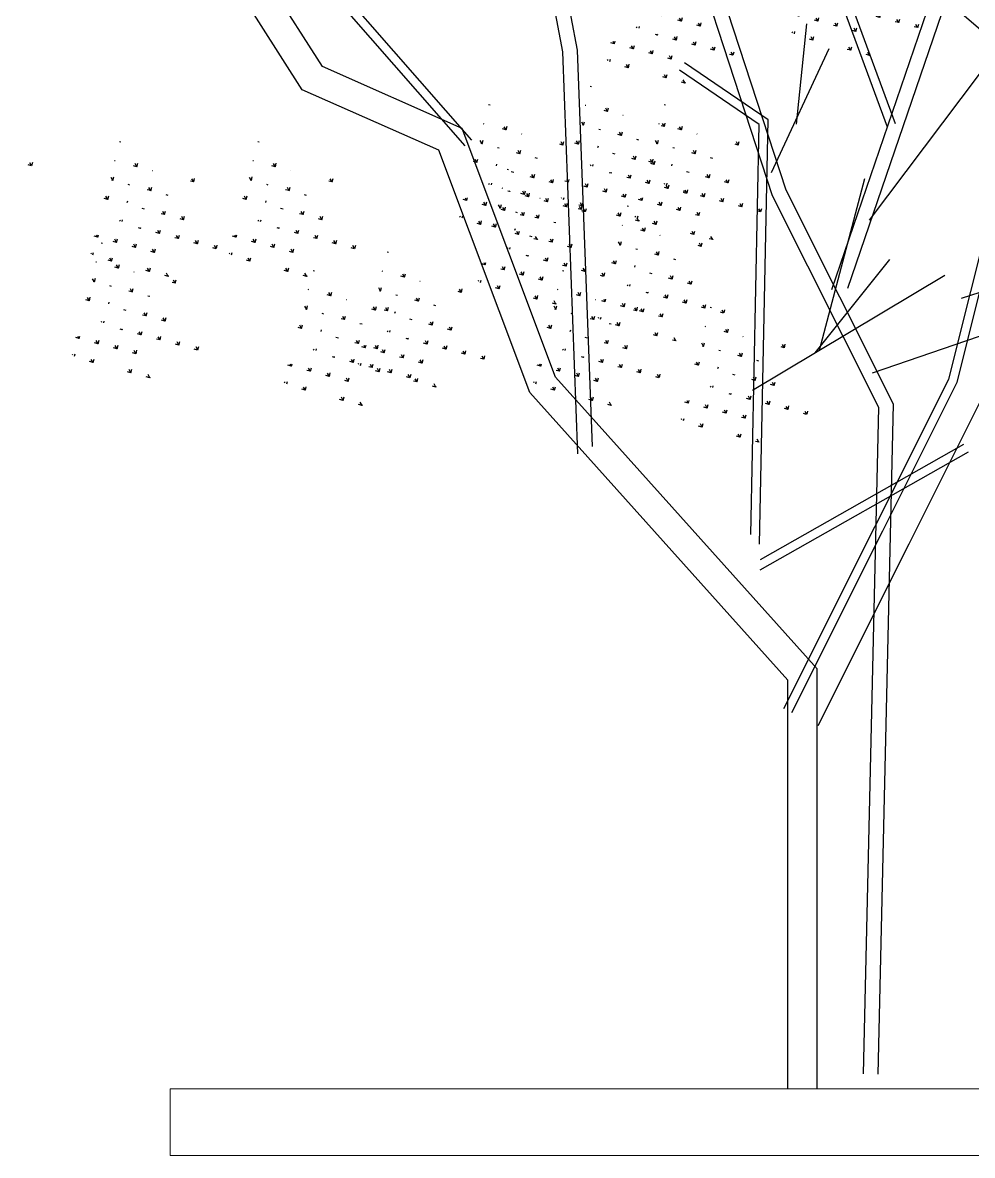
# Model space of a CAD drawing. Header units: millimetres. Extents: x -10 to 320, y -26 to 94.
# Drawn here: x -1.814 to 1.039, y -1.705 to 1.7 of the extents above; entities that cross this region are included whole.
import ezdxf

# ---------------------------------------------------------------- set-up
doc = ezdxf.new("R2010")
doc.units = ezdxf.units.MM
doc.header["$LTSCALE"] = 0.05

msp = doc.modelspace()

# ---------------------------------------------------------------- hatches: boundary and pattern name
at = {"linetype": 'Continuous'}
h = msp.add_hatch(dxfattribs=at)
h.set_pattern_fill('GRASS', scale=0.058864, angle=30, style=0)
h.set_pattern_definition([(120, (-93.71649, -26.109495), (-0.056857833, 0.01523501), [0.011036918, -0.072208728]), (75, (-93.71649, -26.109495), (-0.056857833, 0.01523501), [0.011036918, -0.047826643]), (165, (-93.71649, -26.109495), (-0.01523501, -0.056857833), [0.011036918, -0.047826643])])
edge = h.paths.add_edge_path()
edge.add_line((0.7165, 1.7345), (0.8346, 1.66))
edge.add_line((0.8346, 1.66), (0.9421, 1.7272))
edge.add_line((0.9421, 1.7272), (0.7651, 1.7545))
edge.add_line((0.7651, 1.7545), (0.8646, 1.8496))
edge.add_line((0.8646, 1.8496), (0.7958, 1.9624))
edge.add_line((0.7958, 1.9624), (0.7992, 1.8247))
edge.add_line((0.7992, 1.8247), (0.7234, 1.7549))
edge.add_line((0.7234, 1.7549), (0.7458, 1.8214))
edge.add_line((0.7458, 1.8214), (0.6579, 1.9589))
edge.add_line((0.6579, 1.9589), (0.5757, 2.0136))
edge.add_line((0.5757, 2.0136), (0.658, 1.8745))
edge.add_line((0.658, 1.8745), (0.7029, 1.7607))
edge.add_line((0.7029, 1.7607), (0.6799, 1.7701))
edge.add_line((0.6799, 1.7701), (0.5007, 2.0643))
edge.add_line((0.5007, 2.0643), (0.5712, 1.8615))
edge.add_line((0.5712, 1.8615), (0.6447, 1.7845))
edge.add_line((0.6447, 1.7845), (0.5729, 1.8137))
edge.add_line((0.5729, 1.8137), (0.5097, 1.9282))
edge.add_line((0.5097, 1.9282), (0.5418, 1.7747))
edge.add_line((0.5418, 1.7747), (0.675, 1.7527))
edge.add_line((0.675, 1.7527), (0.4216, 1.7098))
edge.add_line((0.4216, 1.7098), (0.5736, 1.6303))
edge.add_line((0.5736, 1.6303), (0.6913, 1.729))
edge.add_line((0.6913, 1.729), (0.6521, 1.5832))
edge.add_line((0.6521, 1.5832), (0.735, 1.5643))
edge.add_line((0.735, 1.5643), (0.7211, 1.7308))
h = msp.add_hatch(dxfattribs=at)
h.set_pattern_fill('GRASS', scale=0.058864, angle=30, style=0)
h.set_pattern_definition([(120, (-94.270975, -26.192574), (-0.056857833, 0.01523501), [0.011036918, -0.072208728]), (75, (-94.270975, -26.192574), (-0.056857833, 0.01523501), [0.011036918, -0.047826643]), (165, (-94.270975, -26.192574), (-0.01523501, -0.056857833), [0.011036918, -0.047826643])])
edge = h.paths.add_edge_path()
edge.add_line((0.162, 1.6514), (0.2801, 1.5769))
edge.add_line((0.2801, 1.5769), (0.3876, 1.6441))
edge.add_line((0.3876, 1.6441), (0.2106, 1.6715))
edge.add_line((0.2106, 1.6715), (0.3101, 1.7665))
edge.add_line((0.3101, 1.7665), (0.2413, 1.8793))
edge.add_line((0.2413, 1.8793), (0.2448, 1.7416))
edge.add_line((0.2448, 1.7416), (0.1689, 1.6719))
edge.add_line((0.1689, 1.6719), (0.1913, 1.7383))
edge.add_line((0.1913, 1.7383), (0.1034, 1.8758))
edge.add_line((0.1034, 1.8758), (0.0212, 1.9305))
edge.add_line((0.0212, 1.9305), (0.1036, 1.7914))
edge.add_line((0.1036, 1.7914), (0.1484, 1.6777))
edge.add_line((0.1484, 1.6777), (0.1254, 1.687))
edge.add_line((0.1254, 1.687), (-0.0538, 1.9813))
edge.add_line((-0.0538, 1.9813), (0.0167, 1.7784))
edge.add_line((0.0167, 1.7784), (0.0902, 1.7014))
edge.add_line((0.0902, 1.7014), (0.0184, 1.7307))
edge.add_line((0.0184, 1.7307), (-0.0448, 1.8451))
edge.add_line((-0.0448, 1.8451), (-0.0126, 1.6916))
edge.add_line((-0.0126, 1.6916), (0.1205, 1.6696))
edge.add_line((0.1205, 1.6696), (-0.1329, 1.6268))
edge.add_line((-0.1329, 1.6268), (0.0191, 1.5472))
edge.add_line((0.0191, 1.5472), (0.1368, 1.646))
edge.add_line((0.1368, 1.646), (0.0976, 1.5001))
edge.add_line((0.0976, 1.5001), (0.1805, 1.4813))
edge.add_line((0.1805, 1.4813), (0.1666, 1.6478))
h = msp.add_hatch(dxfattribs=at)
h.set_pattern_fill('GRASS', scale=0.058864, angle=30, style=0)
h.set_pattern_definition([(120, (-96.378018, -26.52489), (-0.056857833, 0.01523501), [0.011036918, -0.072208728]), (75, (-96.37802, -26.52489), (-0.056857833, 0.01523501), [0.011036918, -0.047826643]), (165, (-96.37802, -26.52489), (-0.01523501, -0.056857833), [0.011036918, -0.047826643])])
edge = h.paths.add_edge_path()
edge.add_line((-1.945, 1.3191), (-1.8269, 1.2446))
edge.add_line((-1.8269, 1.2446), (-1.7194, 1.3118))
edge.add_line((-1.7194, 1.3118), (-1.8964, 1.3391))
edge.add_line((-1.8964, 1.3391), (-1.797, 1.4342))
edge.add_line((-1.797, 1.4342), (-1.8657, 1.547))
edge.add_line((-1.8657, 1.547), (-1.8623, 1.4093))
edge.add_line((-1.8623, 1.4093), (-1.9381, 1.3396))
edge.add_line((-1.9381, 1.3396), (-1.9157, 1.406))
edge.add_line((-1.9157, 1.406), (-2.0036, 1.5435))
edge.add_line((-2.0036, 1.5435), (-2.0858, 1.5982))
edge.add_line((-2.0858, 1.5982), (-2.0035, 1.4591))
edge.add_line((-2.0035, 1.4591), (-1.9586, 1.3454))
edge.add_line((-1.9586, 1.3454), (-1.9816, 1.3547))
edge.add_line((-1.9816, 1.3547), (-2.1609, 1.6489))
edge.add_line((-2.1609, 1.6489), (-2.0903, 1.4461))
edge.add_line((-2.0903, 1.4461), (-2.0168, 1.3691))
edge.add_line((-2.0168, 1.3691), (-2.0887, 1.3983))
edge.add_line((-2.0887, 1.3983), (-2.1519, 1.5128))
edge.add_line((-2.1519, 1.5128), (-2.1197, 1.3593))
edge.add_line((-2.1197, 1.3593), (-1.9865, 1.3373))
edge.add_line((-1.9865, 1.3373), (-2.2399, 1.2944))
edge.add_line((-2.2399, 1.2944), (-2.088, 1.2149))
edge.add_line((-2.088, 1.2149), (-1.9702, 1.3137))
edge.add_line((-1.9702, 1.3137), (-2.0094, 1.1678))
edge.add_line((-2.0094, 1.1678), (-1.9265, 1.1489))
edge.add_line((-1.9265, 1.1489), (-1.9404, 1.3155))
h = msp.add_hatch(dxfattribs=at)
h.set_pattern_fill('GRASS', scale=0.058864, angle=30, style=0)
h.set_pattern_definition([(120, (-94.409596, -26.60797), (-0.056857833, 0.01523501), [0.011036918, -0.072208728]), (75, (-94.409596, -26.60797), (-0.056857833, 0.01523501), [0.011036918, -0.047826643]), (165, (-94.409596, -26.60797), (-0.01523501, -0.056857833), [0.011036918, -0.047826643])])
edge = h.paths.add_edge_path()
edge.add_line((0.0234, 1.236), (0.1415, 1.1615))
edge.add_line((0.1415, 1.1615), (0.249, 1.2287))
edge.add_line((0.249, 1.2287), (0.072, 1.2561))
edge.add_line((0.072, 1.2561), (0.1715, 1.3511))
edge.add_line((0.1715, 1.3511), (0.1027, 1.4639))
edge.add_line((0.1027, 1.4639), (0.1061, 1.3262))
edge.add_line((0.1061, 1.3262), (0.0303, 1.2565))
edge.add_line((0.0303, 1.2565), (0.0527, 1.3229))
edge.add_line((0.0527, 1.3229), (-0.0352, 1.4604))
edge.add_line((-0.0352, 1.4604), (-0.1174, 1.5151))
edge.add_line((-0.1174, 1.5151), (-0.0351, 1.376))
edge.add_line((-0.0351, 1.376), (0.0098, 1.2623))
edge.add_line((0.0098, 1.2623), (-0.0132, 1.2716))
edge.add_line((-0.0132, 1.2716), (-0.1925, 1.5659))
edge.add_line((-0.1925, 1.5659), (-0.1219, 1.363))
edge.add_line((-0.1219, 1.363), (-0.0484, 1.286))
edge.add_line((-0.0484, 1.286), (-0.1202, 1.3153))
edge.add_line((-0.1202, 1.3153), (-0.1834, 1.4297))
edge.add_line((-0.1834, 1.4297), (-0.1513, 1.2762))
edge.add_line((-0.1513, 1.2762), (-0.0181, 1.2542))
edge.add_line((-0.0181, 1.2542), (-0.2715, 1.2114))
edge.add_line((-0.2715, 1.2114), (-0.1195, 1.1318))
edge.add_line((-0.1195, 1.1318), (-0.0018, 1.2306))
edge.add_line((-0.0018, 1.2306), (-0.041, 1.0848))
edge.add_line((-0.041, 1.0848), (0.0419, 1.0659))
edge.add_line((0.0419, 1.0659), (0.028, 1.2324))
h = msp.add_hatch(dxfattribs=at)
h.set_pattern_fill('GRASS', scale=0.058864, angle=30, style=0)
h.set_pattern_definition([(120, (-94.714563, -26.663357), (-0.056857833, 0.01523501), [0.011036918, -0.072208728]), (75, (-94.714563, -26.663357), (-0.056857833, 0.01523501), [0.011036918, -0.047826643]), (165, (-94.714563, -26.663357), (-0.01523501, -0.056857833), [0.011036918, -0.047826643])])
edge = h.paths.add_edge_path()
edge.add_line((-0.2816, 1.1807), (-0.1635, 1.1061))
edge.add_line((-0.1635, 1.1061), (-0.056, 1.1733))
edge.add_line((-0.056, 1.1733), (-0.233, 1.2007))
edge.add_line((-0.233, 1.2007), (-0.1335, 1.2957))
edge.add_line((-0.1335, 1.2957), (-0.2023, 1.4086))
edge.add_line((-0.2023, 1.4086), (-0.1988, 1.2708))
edge.add_line((-0.1988, 1.2708), (-0.2747, 1.2011))
edge.add_line((-0.2747, 1.2011), (-0.2522, 1.2675))
edge.add_line((-0.2522, 1.2675), (-0.3402, 1.405))
edge.add_line((-0.3402, 1.405), (-0.4224, 1.4597))
edge.add_line((-0.4224, 1.4597), (-0.34, 1.3206))
edge.add_line((-0.34, 1.3206), (-0.2952, 1.2069))
edge.add_line((-0.2952, 1.2069), (-0.3182, 1.2163))
edge.add_line((-0.3182, 1.2163), (-0.4974, 1.5105))
edge.add_line((-0.4974, 1.5105), (-0.4269, 1.3076))
edge.add_line((-0.4269, 1.3076), (-0.3534, 1.2306))
edge.add_line((-0.3534, 1.2306), (-0.4252, 1.2599))
edge.add_line((-0.4252, 1.2599), (-0.4884, 1.3744))
edge.add_line((-0.4884, 1.3744), (-0.4562, 1.2208))
edge.add_line((-0.4562, 1.2208), (-0.3231, 1.1989))
edge.add_line((-0.3231, 1.1989), (-0.5765, 1.156))
edge.add_line((-0.5765, 1.156), (-0.4245, 1.0764))
edge.add_line((-0.4245, 1.0764), (-0.3068, 1.1752))
edge.add_line((-0.3068, 1.1752), (-0.3459, 1.0294))
edge.add_line((-0.3459, 1.0294), (-0.2631, 1.0105))
edge.add_line((-0.2631, 1.0105), (-0.277, 1.177))
h = msp.add_hatch(dxfattribs=at)
h.set_pattern_fill('GRASS', scale=0.058864, angle=30, style=0)
h.set_pattern_definition([(120, (-94.187803, -26.663357), (-0.056857833, 0.01523501), [0.011036918, -0.072208728]), (75, (-94.1878, -26.663357), (-0.056857833, 0.01523501), [0.011036918, -0.047826643]), (165, (-94.1878, -26.663357), (-0.01523501, -0.056857833), [0.011036918, -0.047826643])])
edge = h.paths.add_edge_path()
edge.add_line((0.2452, 1.1807), (0.3633, 1.1061))
edge.add_line((0.3633, 1.1061), (0.4708, 1.1733))
edge.add_line((0.4708, 1.1733), (0.2938, 1.2007))
edge.add_line((0.2938, 1.2007), (0.3932, 1.2957))
edge.add_line((0.3932, 1.2957), (0.3245, 1.4086))
edge.add_line((0.3245, 1.4086), (0.3279, 1.2708))
edge.add_line((0.3279, 1.2708), (0.2521, 1.2011))
edge.add_line((0.2521, 1.2011), (0.2745, 1.2675))
edge.add_line((0.2745, 1.2675), (0.1866, 1.405))
edge.add_line((0.1866, 1.405), (0.1044, 1.4597))
edge.add_line((0.1044, 1.4597), (0.1867, 1.3206))
edge.add_line((0.1867, 1.3206), (0.2316, 1.2069))
edge.add_line((0.2316, 1.2069), (0.2086, 1.2163))
edge.add_line((0.2086, 1.2163), (0.0293, 1.5105))
edge.add_line((0.0293, 1.5105), (0.0999, 1.3076))
edge.add_line((0.0999, 1.3076), (0.1734, 1.2306))
edge.add_line((0.1734, 1.2306), (0.1015, 1.2599))
edge.add_line((0.1015, 1.2599), (0.0384, 1.3744))
edge.add_line((0.0384, 1.3744), (0.0705, 1.2208))
edge.add_line((0.0705, 1.2208), (0.2037, 1.1989))
edge.add_line((0.2037, 1.1989), (-0.0497, 1.156))
edge.add_line((-0.0497, 1.156), (0.1023, 1.0764))
edge.add_line((0.1023, 1.0764), (0.22, 1.1752))
edge.add_line((0.22, 1.1752), (0.1808, 1.0294))
edge.add_line((0.1808, 1.0294), (0.2637, 1.0105))
edge.add_line((0.2637, 1.0105), (0.2498, 1.177))
h = msp.add_hatch(dxfattribs=at)
h.set_pattern_fill('GRASS', scale=0.058864, angle=30, style=0)
h.set_pattern_definition([(120, (-95.823533, -26.77413), (-0.056857833, 0.01523501), [0.011036918, -0.072208728]), (75, (-95.82353, -26.77413), (-0.056857833, 0.01523501), [0.011036918, -0.047826643]), (165, (-95.82353, -26.77413), (-0.01523501, -0.056857833), [0.011036918, -0.047826643])])
edge = h.paths.add_edge_path()
edge.add_line((-1.3905, 1.0699), (-1.2724, 0.9954))
edge.add_line((-1.2724, 0.9954), (-1.1649, 1.0625))
edge.add_line((-1.1649, 1.0625), (-1.342, 1.0899))
edge.add_line((-1.342, 1.0899), (-1.2425, 1.1849))
edge.add_line((-1.2425, 1.1849), (-1.3113, 1.2978))
edge.add_line((-1.3113, 1.2978), (-1.3078, 1.1601))
edge.add_line((-1.3078, 1.1601), (-1.3836, 1.0903))
edge.add_line((-1.3836, 1.0903), (-1.3612, 1.1567))
edge.add_line((-1.3612, 1.1567), (-1.4492, 1.2942))
edge.add_line((-1.4492, 1.2942), (-1.5314, 1.3489))
edge.add_line((-1.5314, 1.3489), (-1.449, 1.2098))
edge.add_line((-1.449, 1.2098), (-1.4041, 1.0961))
edge.add_line((-1.4041, 1.0961), (-1.4271, 1.1055))
edge.add_line((-1.4271, 1.1055), (-1.6064, 1.3997))
edge.add_line((-1.6064, 1.3997), (-1.5359, 1.1969))
edge.add_line((-1.5359, 1.1969), (-1.4623, 1.1198))
edge.add_line((-1.4623, 1.1198), (-1.5342, 1.1491))
edge.add_line((-1.5342, 1.1491), (-1.5974, 1.2636))
edge.add_line((-1.5974, 1.2636), (-1.5652, 1.11))
edge.add_line((-1.5652, 1.11), (-1.432, 1.0881))
edge.add_line((-1.432, 1.0881), (-1.6855, 1.0452))
edge.add_line((-1.6855, 1.0452), (-1.5335, 0.9656))
edge.add_line((-1.5335, 0.9656), (-1.4158, 1.0644))
edge.add_line((-1.4158, 1.0644), (-1.4549, 0.9186))
edge.add_line((-1.4549, 0.9186), (-1.3721, 0.8997))
edge.add_line((-1.3721, 0.8997), (-1.386, 1.0662))
h = msp.add_hatch(dxfattribs=at)
h.set_pattern_fill('GRASS', scale=0.058864, angle=30, style=0)
h.set_pattern_definition([(120, (-95.40767, -26.77413), (-0.056857833, 0.01523501), [0.011036918, -0.072208728]), (75, (-95.40767, -26.77413), (-0.056857833, 0.01523501), [0.011036918, -0.047826643]), (165, (-95.40767, -26.77413), (-0.01523501, -0.056857833), [0.011036918, -0.047826643])])
edge = h.paths.add_edge_path()
edge.add_line((-0.9747, 1.0699), (-0.8566, 0.9954))
edge.add_line((-0.8566, 0.9954), (-0.7491, 1.0625))
edge.add_line((-0.7491, 1.0625), (-0.9261, 1.0899))
edge.add_line((-0.9261, 1.0899), (-0.8266, 1.1849))
edge.add_line((-0.8266, 1.1849), (-0.8954, 1.2978))
edge.add_line((-0.8954, 1.2978), (-0.8919, 1.1601))
edge.add_line((-0.8919, 1.1601), (-0.9678, 1.0903))
edge.add_line((-0.9678, 1.0903), (-0.9453, 1.1567))
edge.add_line((-0.9453, 1.1567), (-1.0333, 1.2942))
edge.add_line((-1.0333, 1.2942), (-1.1155, 1.3489))
edge.add_line((-1.1155, 1.3489), (-1.0331, 1.2098))
edge.add_line((-1.0331, 1.2098), (-0.9883, 1.0961))
edge.add_line((-0.9883, 1.0961), (-1.0113, 1.1055))
edge.add_line((-1.0113, 1.1055), (-1.1905, 1.3997))
edge.add_line((-1.1905, 1.3997), (-1.12, 1.1969))
edge.add_line((-1.12, 1.1969), (-1.0465, 1.1198))
edge.add_line((-1.0465, 1.1198), (-1.1183, 1.1491))
edge.add_line((-1.1183, 1.1491), (-1.1815, 1.2636))
edge.add_line((-1.1815, 1.2636), (-1.1493, 1.11))
edge.add_line((-1.1493, 1.11), (-1.0162, 1.0881))
edge.add_line((-1.0162, 1.0881), (-1.2696, 1.0452))
edge.add_line((-1.2696, 1.0452), (-1.1176, 0.9656))
edge.add_line((-1.1176, 0.9656), (-0.9999, 1.0644))
edge.add_line((-0.9999, 1.0644), (-1.0391, 0.9186))
edge.add_line((-1.0391, 0.9186), (-0.9562, 0.8997))
edge.add_line((-0.9562, 0.8997), (-0.9701, 1.0662))
h = msp.add_hatch(dxfattribs=at)
h.set_pattern_fill('GRASS', scale=0.058864, angle=30, style=0)
h.set_pattern_definition([(120, (-94.659115, -26.85721), (-0.056857833, 0.01523501), [0.011036918, -0.072208728]), (75, (-94.659115, -26.85721), (-0.056857833, 0.01523501), [0.011036918, -0.047826643]), (165, (-94.659115, -26.85721), (-0.01523501, -0.056857833), [0.011036918, -0.047826643])])
edge = h.paths.add_edge_path()
edge.add_line((-0.2261, 0.9868), (-0.108, 0.9123))
edge.add_line((-0.108, 0.9123), (-0.0005, 0.9794))
edge.add_line((-0.0005, 0.9794), (-0.1775, 1.0068))
edge.add_line((-0.1775, 1.0068), (-0.0781, 1.1018))
edge.add_line((-0.0781, 1.1018), (-0.1468, 1.2147))
edge.add_line((-0.1468, 1.2147), (-0.1434, 1.077))
edge.add_line((-0.1434, 1.077), (-0.2192, 1.0072))
edge.add_line((-0.2192, 1.0072), (-0.1968, 1.0737))
edge.add_line((-0.1968, 1.0737), (-0.2847, 1.2112))
edge.add_line((-0.2847, 1.2112), (-0.3669, 1.2659))
edge.add_line((-0.3669, 1.2659), (-0.2846, 1.1268))
edge.add_line((-0.2846, 1.1268), (-0.2397, 1.013))
edge.add_line((-0.2397, 1.013), (-0.2627, 1.0224))
edge.add_line((-0.2627, 1.0224), (-0.442, 1.3166))
edge.add_line((-0.442, 1.3166), (-0.3714, 1.1138))
edge.add_line((-0.3714, 1.1138), (-0.2979, 1.0368))
edge.add_line((-0.2979, 1.0368), (-0.3698, 1.066))
edge.add_line((-0.3698, 1.066), (-0.433, 1.1805))
edge.add_line((-0.433, 1.1805), (-0.4008, 1.0269))
edge.add_line((-0.4008, 1.0269), (-0.2676, 1.005))
edge.add_line((-0.2676, 1.005), (-0.521, 0.9621))
edge.add_line((-0.521, 0.9621), (-0.3691, 0.8826))
edge.add_line((-0.3691, 0.8826), (-0.2513, 0.9813))
edge.add_line((-0.2513, 0.9813), (-0.2905, 0.8355))
edge.add_line((-0.2905, 0.8355), (-0.2076, 0.8166))
edge.add_line((-0.2076, 0.8166), (-0.2215, 0.9831))
h = msp.add_hatch(dxfattribs=at)
h.set_pattern_fill('GRASS', scale=0.058864, angle=30, style=0)
h.set_pattern_definition([(120, (-94.2987, -26.96798), (-0.056857833, 0.01523501), [0.011036918, -0.072208728]), (75, (-94.2987, -26.96798), (-0.056857833, 0.01523501), [0.011036918, -0.047826643]), (165, (-94.2987, -26.96798), (-0.01523501, -0.056857833), [0.011036918, -0.047826643])])
edge = h.paths.add_edge_path()
edge.add_line((0.1343, 0.876), (0.2524, 0.8015))
edge.add_line((0.2524, 0.8015), (0.3599, 0.8687))
edge.add_line((0.3599, 0.8687), (0.1829, 0.8961))
edge.add_line((0.1829, 0.8961), (0.2823, 0.9911))
edge.add_line((0.2823, 0.9911), (0.2136, 1.1039))
edge.add_line((0.2136, 1.1039), (0.217, 0.9662))
edge.add_line((0.217, 0.9662), (0.1412, 0.8965))
edge.add_line((0.1412, 0.8965), (0.1636, 0.9629))
edge.add_line((0.1636, 0.9629), (0.0757, 1.1004))
edge.add_line((0.0757, 1.1004), (-0.0065, 1.1551))
edge.add_line((-0.0065, 1.1551), (0.0758, 1.016))
edge.add_line((0.0758, 1.016), (0.1207, 0.9023))
edge.add_line((0.1207, 0.9023), (0.0977, 0.9116))
edge.add_line((0.0977, 0.9116), (-0.0816, 1.2059))
edge.add_line((-0.0816, 1.2059), (-0.011, 1.003))
edge.add_line((-0.011, 1.003), (0.0625, 0.926))
edge.add_line((0.0625, 0.926), (-0.0093, 0.9553))
edge.add_line((-0.0093, 0.9553), (-0.0725, 1.0697))
edge.add_line((-0.0725, 1.0697), (-0.0404, 0.9162))
edge.add_line((-0.0404, 0.9162), (0.0928, 0.8942))
edge.add_line((0.0928, 0.8942), (-0.1606, 0.8514))
edge.add_line((-0.1606, 0.8514), (-0.0086, 0.7718))
edge.add_line((-0.0086, 0.7718), (0.1091, 0.8706))
edge.add_line((0.1091, 0.8706), (0.0699, 0.7247))
edge.add_line((0.0699, 0.7247), (0.1528, 0.7058))
edge.add_line((0.1528, 0.7058), (0.1389, 0.8724))
h = msp.add_hatch(dxfattribs=at)
h.set_pattern_fill('GRASS', scale=0.058864, angle=30, style=0)
h.set_pattern_definition([(120, (-95.87898, -27.078753), (-0.056857833, 0.01523501), [0.011036918, -0.072208728]), (75, (-95.87898, -27.07875), (-0.056857833, 0.01523501), [0.011036918, -0.047826643]), (165, (-95.87898, -27.07875), (-0.01523501, -0.056857833), [0.011036918, -0.047826643])])
edge = h.paths.add_edge_path()
edge.add_line((-1.446, 0.7653), (-1.3279, 0.6907))
edge.add_line((-1.3279, 0.6907), (-1.2204, 0.7579))
edge.add_line((-1.2204, 0.7579), (-1.3974, 0.7853))
edge.add_line((-1.3974, 0.7853), (-1.2979, 0.8803))
edge.add_line((-1.2979, 0.8803), (-1.3667, 0.9932))
edge.add_line((-1.3667, 0.9932), (-1.3633, 0.8554))
edge.add_line((-1.3633, 0.8554), (-1.4391, 0.7857))
edge.add_line((-1.4391, 0.7857), (-1.4167, 0.8521))
edge.add_line((-1.4167, 0.8521), (-1.5046, 0.9896))
edge.add_line((-1.5046, 0.9896), (-1.5868, 1.0443))
edge.add_line((-1.5868, 1.0443), (-1.5044, 0.9052))
edge.add_line((-1.5044, 0.9052), (-1.4596, 0.7915))
edge.add_line((-1.4596, 0.7915), (-1.4826, 0.8009))
edge.add_line((-1.4826, 0.8009), (-1.6618, 1.0951))
edge.add_line((-1.6618, 1.0951), (-1.5913, 0.8923))
edge.add_line((-1.5913, 0.8923), (-1.5178, 0.8152))
edge.add_line((-1.5178, 0.8152), (-1.5896, 0.8445))
edge.add_line((-1.5896, 0.8445), (-1.6528, 0.959))
edge.add_line((-1.6528, 0.959), (-1.6206, 0.8054))
edge.add_line((-1.6206, 0.8054), (-1.4875, 0.7835))
edge.add_line((-1.4875, 0.7835), (-1.7409, 0.7406))
edge.add_line((-1.7409, 0.7406), (-1.5889, 0.661))
edge.add_line((-1.5889, 0.661), (-1.4712, 0.7598))
edge.add_line((-1.4712, 0.7598), (-1.5104, 0.614))
edge.add_line((-1.5104, 0.614), (-1.4275, 0.5951))
edge.add_line((-1.4275, 0.5951), (-1.4414, 0.7616))
h = msp.add_hatch(dxfattribs=at)
h.set_pattern_fill('GRASS', scale=0.058864, angle=30, style=0)
h.set_pattern_definition([(120, (-95.01953, -27.106446), (-0.056857833, 0.01523501), [0.011036918, -0.072208728]), (75, (-95.01953, -27.106446), (-0.056857833, 0.01523501), [0.011036918, -0.047826643]), (165, (-95.01953, -27.106446), (-0.01523501, -0.056857833), [0.011036918, -0.047826643])])
edge = h.paths.add_edge_path()
edge.add_line((-0.5865, 0.7376), (-0.4684, 0.663))
edge.add_line((-0.4684, 0.663), (-0.3609, 0.7302))
edge.add_line((-0.3609, 0.7302), (-0.538, 0.7576))
edge.add_line((-0.538, 0.7576), (-0.4385, 0.8526))
edge.add_line((-0.4385, 0.8526), (-0.5072, 0.9655))
edge.add_line((-0.5072, 0.9655), (-0.5038, 0.8277))
edge.add_line((-0.5038, 0.8277), (-0.5796, 0.758))
edge.add_line((-0.5796, 0.758), (-0.5572, 0.8244))
edge.add_line((-0.5572, 0.8244), (-0.6452, 0.9619))
edge.add_line((-0.6452, 0.9619), (-0.7274, 1.0166))
edge.add_line((-0.7274, 1.0166), (-0.645, 0.8775))
edge.add_line((-0.645, 0.8775), (-0.6001, 0.7638))
edge.add_line((-0.6001, 0.7638), (-0.6231, 0.7732))
edge.add_line((-0.6231, 0.7732), (-0.8024, 1.0674))
edge.add_line((-0.8024, 1.0674), (-0.7319, 0.8646))
edge.add_line((-0.7319, 0.8646), (-0.6583, 0.7875))
edge.add_line((-0.6583, 0.7875), (-0.7302, 0.8168))
edge.add_line((-0.7302, 0.8168), (-0.7934, 0.9313))
edge.add_line((-0.7934, 0.9313), (-0.7612, 0.7777))
edge.add_line((-0.7612, 0.7777), (-0.628, 0.7558))
edge.add_line((-0.628, 0.7558), (-0.8814, 0.7129))
edge.add_line((-0.8814, 0.7129), (-0.7295, 0.6333))
edge.add_line((-0.7295, 0.6333), (-0.6118, 0.7321))
edge.add_line((-0.6118, 0.7321), (-0.6509, 0.5863))
edge.add_line((-0.6509, 0.5863), (-0.5681, 0.5674))
edge.add_line((-0.5681, 0.5674), (-0.582, 0.7339))
h = msp.add_hatch(dxfattribs=at)
h.set_pattern_fill('GRASS', scale=0.058864, angle=30, style=0)
h.set_pattern_definition([(120, (-95.241324, -27.16183), (-0.056857833, 0.01523501), [0.011036918, -0.072208728]), (75, (-95.241324, -27.16183), (-0.056857833, 0.01523501), [0.011036918, -0.047826643]), (165, (-95.241324, -27.16183), (-0.01523501, -0.056857833), [0.011036918, -0.047826643])])
edge = h.paths.add_edge_path()
edge.add_line((-0.8083, 0.6822), (-0.6902, 0.6077))
edge.add_line((-0.6902, 0.6077), (-0.5827, 0.6748))
edge.add_line((-0.5827, 0.6748), (-0.7597, 0.7022))
edge.add_line((-0.7597, 0.7022), (-0.6603, 0.7972))
edge.add_line((-0.6603, 0.7972), (-0.729, 0.9101))
edge.add_line((-0.729, 0.9101), (-0.7256, 0.7724))
edge.add_line((-0.7256, 0.7724), (-0.8014, 0.7026))
edge.add_line((-0.8014, 0.7026), (-0.779, 0.769))
edge.add_line((-0.779, 0.769), (-0.8669, 0.9065))
edge.add_line((-0.8669, 0.9065), (-0.9492, 0.9612))
edge.add_line((-0.9492, 0.9612), (-0.8668, 0.8221))
edge.add_line((-0.8668, 0.8221), (-0.8219, 0.7084))
edge.add_line((-0.8219, 0.7084), (-0.8449, 0.7178))
edge.add_line((-0.8449, 0.7178), (-1.0242, 1.012))
edge.add_line((-1.0242, 1.012), (-0.9537, 0.8092))
edge.add_line((-0.9537, 0.8092), (-0.8801, 0.7321))
edge.add_line((-0.8801, 0.7321), (-0.952, 0.7614))
edge.add_line((-0.952, 0.7614), (-1.0152, 0.8759))
edge.add_line((-1.0152, 0.8759), (-0.983, 0.7223))
edge.add_line((-0.983, 0.7223), (-0.8498, 0.7004))
edge.add_line((-0.8498, 0.7004), (-1.1032, 0.6575))
edge.add_line((-1.1032, 0.6575), (-0.9513, 0.5779))
edge.add_line((-0.9513, 0.5779), (-0.8335, 0.6767))
edge.add_line((-0.8335, 0.6767), (-0.8727, 0.5309))
edge.add_line((-0.8727, 0.5309), (-0.7898, 0.512))
edge.add_line((-0.7898, 0.512), (-0.8038, 0.6785))
h = msp.add_hatch(dxfattribs=at)
h.set_pattern_fill('GRASS', scale=0.058864, angle=30, style=0)
h.set_pattern_definition([(120, (-94.49277, -27.16183), (-0.056857833, 0.01523501), [0.011036918, -0.072208728]), (75, (-94.49277, -27.16183), (-0.056857833, 0.01523501), [0.011036918, -0.047826643]), (165, (-94.49277, -27.16183), (-0.01523501, -0.056857833), [0.011036918, -0.047826643])])
edge = h.paths.add_edge_path()
edge.add_line((-0.0598, 0.6822), (0.0583, 0.6077))
edge.add_line((0.0583, 0.6077), (0.1658, 0.6748))
edge.add_line((0.1658, 0.6748), (-0.0112, 0.7022))
edge.add_line((-0.0112, 0.7022), (0.0883, 0.7972))
edge.add_line((0.0883, 0.7972), (0.0195, 0.9101))
edge.add_line((0.0195, 0.9101), (0.023, 0.7724))
edge.add_line((0.023, 0.7724), (-0.0529, 0.7026))
edge.add_line((-0.0529, 0.7026), (-0.0304, 0.769))
edge.add_line((-0.0304, 0.769), (-0.1184, 0.9065))
edge.add_line((-0.1184, 0.9065), (-0.2006, 0.9612))
edge.add_line((-0.2006, 0.9612), (-0.1182, 0.8221))
edge.add_line((-0.1182, 0.8221), (-0.0734, 0.7084))
edge.add_line((-0.0734, 0.7084), (-0.0964, 0.7178))
edge.add_line((-0.0964, 0.7178), (-0.2756, 1.012))
edge.add_line((-0.2756, 1.012), (-0.2051, 0.8092))
edge.add_line((-0.2051, 0.8092), (-0.1316, 0.7321))
edge.add_line((-0.1316, 0.7321), (-0.2034, 0.7614))
edge.add_line((-0.2034, 0.7614), (-0.2666, 0.8759))
edge.add_line((-0.2666, 0.8759), (-0.2344, 0.7223))
edge.add_line((-0.2344, 0.7223), (-0.1013, 0.7004))
edge.add_line((-0.1013, 0.7004), (-0.3547, 0.6575))
edge.add_line((-0.3547, 0.6575), (-0.2027, 0.5779))
edge.add_line((-0.2027, 0.5779), (-0.085, 0.6767))
edge.add_line((-0.085, 0.6767), (-0.1242, 0.5309))
edge.add_line((-0.1242, 0.5309), (-0.0413, 0.512))
edge.add_line((-0.0413, 0.512), (-0.0552, 0.6785))
h = msp.add_hatch(dxfattribs=at)
h.set_pattern_fill('GRASS', scale=0.058864, angle=30, style=0)
h.set_pattern_definition([(120, (-94.04918, -27.272604), (-0.056857833, 0.01523501), [0.011036918, -0.072208728]), (75, (-94.04918, -27.272604), (-0.056857833, 0.01523501), [0.011036918, -0.047826643]), (165, (-94.04918, -27.272604), (-0.01523501, -0.056857833), [0.011036918, -0.047826643])])
edge = h.paths.add_edge_path()
edge.add_line((0.3838, 0.5714), (0.5019, 0.4969))
edge.add_line((0.5019, 0.4969), (0.6094, 0.564))
edge.add_line((0.6094, 0.564), (0.4324, 0.5914))
edge.add_line((0.4324, 0.5914), (0.5319, 0.6864))
edge.add_line((0.5319, 0.6864), (0.4631, 0.7993))
edge.add_line((0.4631, 0.7993), (0.4665, 0.6616))
edge.add_line((0.4665, 0.6616), (0.3907, 0.5918))
edge.add_line((0.3907, 0.5918), (0.4131, 0.6583))
edge.add_line((0.4131, 0.6583), (0.3252, 0.7958))
edge.add_line((0.3252, 0.7958), (0.243, 0.8505))
edge.add_line((0.243, 0.8505), (0.3254, 0.7114))
edge.add_line((0.3254, 0.7114), (0.3702, 0.5976))
edge.add_line((0.3702, 0.5976), (0.3472, 0.607))
edge.add_line((0.3472, 0.607), (0.168, 0.9012))
edge.add_line((0.168, 0.9012), (0.2385, 0.6984))
edge.add_line((0.2385, 0.6984), (0.312, 0.6214))
edge.add_line((0.312, 0.6214), (0.2402, 0.6506))
edge.add_line((0.2402, 0.6506), (0.177, 0.7651))
edge.add_line((0.177, 0.7651), (0.2092, 0.6115))
edge.add_line((0.2092, 0.6115), (0.3423, 0.5896))
edge.add_line((0.3423, 0.5896), (0.0889, 0.5467))
edge.add_line((0.0889, 0.5467), (0.2409, 0.4672))
edge.add_line((0.2409, 0.4672), (0.3586, 0.5659))
edge.add_line((0.3586, 0.5659), (0.3194, 0.4201))
edge.add_line((0.3194, 0.4201), (0.4023, 0.4012))
edge.add_line((0.4023, 0.4012), (0.3884, 0.5677))

# ---------------------------------------------------------------- linework, layer by layer
at = {"lineweight": 13, "ltscale": 0.13}
for p, q in [((4.6029, -1.5053), (-1.371, -1.5053)), ((-1.371, -1.5053), (-1.371, -1.7053)), ((4.6029, -1.7053), (-1.371, -1.7053))]:
    msp.add_line(p, q, dxfattribs=at)
at = {"color": 7}
for points in [[(0.7568, -1.4608), (0.8026, 0.5523), (0.4801, 1.1962), (-0.2035, 3.2894), (-0.5695, 4.0204)], [(0.7126, -1.4598), (0.7582, 0.5424), (0.4392, 1.1794), (-0.2444, 3.2726), (-0.609, 4.0006)], [(0.7839, 1.3858), (0.4519, 2.2879), (0.2882, 2.9802)], [(0.8088, 1.395), (0.4774, 2.2956), (0.314, 2.9863)], [(0.6172, 0.8972), (1.0076, 2.0411), (1.1536, 2.8421)], [(0.6653, 0.9015), (1.0504, 2.0299), (1.197, 2.8342)], [(-0.484, 1.3293), (-1.1173, 2.0524), (-1.5184, 2.64)], [(-0.4641, 1.3467), (-1.0964, 2.0686), (-1.4965, 2.6549)], [(0.4733, -0.3618), (0.7467, 0.1842), (0.9689, 0.628), (1.1009, 1.155), (1.1483, 1.5338), (1.4448, 2.0766), (1.7591, 2.3008), (1.8832, 2.5898)], [(0.4969, -0.3737), (0.7704, 0.1724), (0.9939, 0.6187), (1.127, 1.1502), (1.174, 1.5255), (1.4652, 2.0586), (1.7806, 2.2835), (1.9075, 2.5793)], [(1.2139, 1.1339), (1.1683, 1.5889), (0.8493, 1.862), (0.4848, 2.226), (0.4392, 2.5445)], [(0.5759, -0.4132), (0.8493, 0.1328), (1.0772, 0.5879), (1.2139, 1.1339), (1.2595, 1.4979), (1.5329, 1.9985), (1.8519, 2.226), (1.9887, 2.5445)], [(0.573, -1.5053), (0.573, -0.2429), (-0.2132, 0.6344), (-0.4938, 1.3816), (-0.9134, 1.5678), (-1.2233, 2.0541), (-1.6859, 2.516)], [(0.4848, -1.5053), (0.4848, -0.2767), (-0.29, 0.5879), (-0.5634, 1.3159), (-0.9736, 1.4979), (-1.2926, 1.9985), (-1.7483, 2.4535)], [(-0.1022, 0.4251), (-0.1472, 1.6165), (-0.2986, 2.4199)], [(-0.1455, 0.4038), (-0.1912, 1.6116), (-0.342, 2.4117)], [(0.7303, 1.106), (1.449, 2.0621), (2.0049, 2.2855)], [(0.511, 1.3942), (0.5416, 1.6964)], [(0.4362, 1.249), (0.6093, 1.6216)], [(0.4, 0.1321), (0.4258, 1.4074), (0.1745, 1.5791)], [(0.3741, 0.1611), (0.399, 1.3936), (0.1595, 1.5572)], [(0.5805, 0.7149), (0.7167, 1.2313)], [(0.5672, 0.7075), (0.7918, 0.9877)], [(1.0072, 0.8713), (1.3709, 0.9888)], [(0.3793, 0.5946), (0.9563, 0.9408)], [(0.7392, 0.6474), (1.306, 0.841)], [(0.4022, 0.0552), (1.0273, 0.4097)], [(0.4028, 0.086), (1.0142, 0.4327)]]:
    msp.add_lwpolyline(points, dxfattribs=at)

doc.saveas('drawing.dxf')
